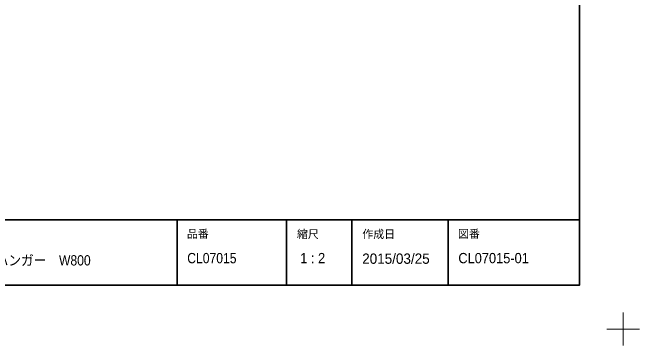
# Model space of a CAD drawing. Units: millimetres on the paper. Extents: x -396 to 396, y -304 to 304.
# Drawn here: x -248 to 38.8, y -304.5 to -152.2 of the extents above; entities that cross this region are included whole.
import ezdxf
from ezdxf.enums import TextEntityAlignment as Align

# ---------------------------------------------------------------- set-up
doc = ezdxf.new("R2010")
doc.units = ezdxf.units.MM
doc.layers.add('0-0_1図面枠', color=7, linetype='Continuous', lineweight=20)
doc.styles.add('ＭＳ Ｐゴシック', font='')
doc.styles.get('ＭＳ Ｐゴシック').set_extended_font_data('MS PGothic')

# ---------------------------------------------------------------- blocks, each defined once
blk = doc.blocks.new('グループ')
at = {"layer": '0-0_1図面枠', "lineweight": 15}
for p, q in [((210, -289.5), (210, -304.5)), ((217.5, -297), (202.5, -297))]:
    blk.add_line(p, q, dxfattribs=at)
blk = doc.blocks.new('グループ-2')
at = {"layer": '0-0_1図面枠', "lineweight": 35}
for p, q in [((-190, -247), (190, -247)), ((6, -247), (6, -277)), ((56, -247), (56, -277)), ((86, -247), (86, -277)), ((130, -247), (130, -277))]:
    blk.add_line(p, q, dxfattribs=at)
blk.add_lwpolyline([(-190, 277), (190, 277), (190, -277), (-190, -277)], close=True, dxfattribs=at)
blk = doc.blocks.new('図面枠')
at = {"layer": '0-0_1図面枠'}
for name in ['グループ', 'グループ-2']:
    blk.add_blockref(name, (0, 0), dxfattribs=at)
at = {"layer": '0-0_1図面枠', "style": 'ＭＳ Ｐゴシック'}
for s, p in [('品番', (10.482, -256.421)), ('縮尺', (60.827, -256.536)), ('作成日', (90.75, -256.516)), ('図番', (134.499, -256.421))]:
    blk.add_text(s, height=3.666, dxfattribs=at).set_placement(p, align=Align.BOTTOM_LEFT)
at = {"layer": '0-0_1図面枠', "style": 'ＭＳ Ｐゴシック', "width": 0.95}
blk.add_text('1 : 2', height=4.714, dxfattribs=at).set_placement((62.335, -268.326), align=Align.BOTTOM_LEFT)

msp = doc.modelspace()

# ---------------------------------------------------------------- block references
at = {"layer": '0-0_1図面枠'}
msp.add_blockref('図面枠', (-178.75, 0), dxfattribs=at)

# ---------------------------------------------------------------- texts
at = {"layer": '0-0_1図面枠', "style": 'ＭＳ Ｐゴシック'}
for s, width, p in [('パイプハンガー\u3000W800', 0.9, (-273.072, -269.34)), ('CL07015', 0.9, (-168.098, -268.326)), ('CL07015-01', 0.95, (-44.098, -268.326))]:
    msp.add_text(s, height=4.714, dxfattribs=dict(at, width=width)).set_placement(p, align=Align.BOTTOM_LEFT)
msp.add_text('2015/03/25', height=4.714, dxfattribs=at).set_placement((-88.072, -268.574), align=Align.BOTTOM_LEFT)

doc.saveas('drawing.dxf')
